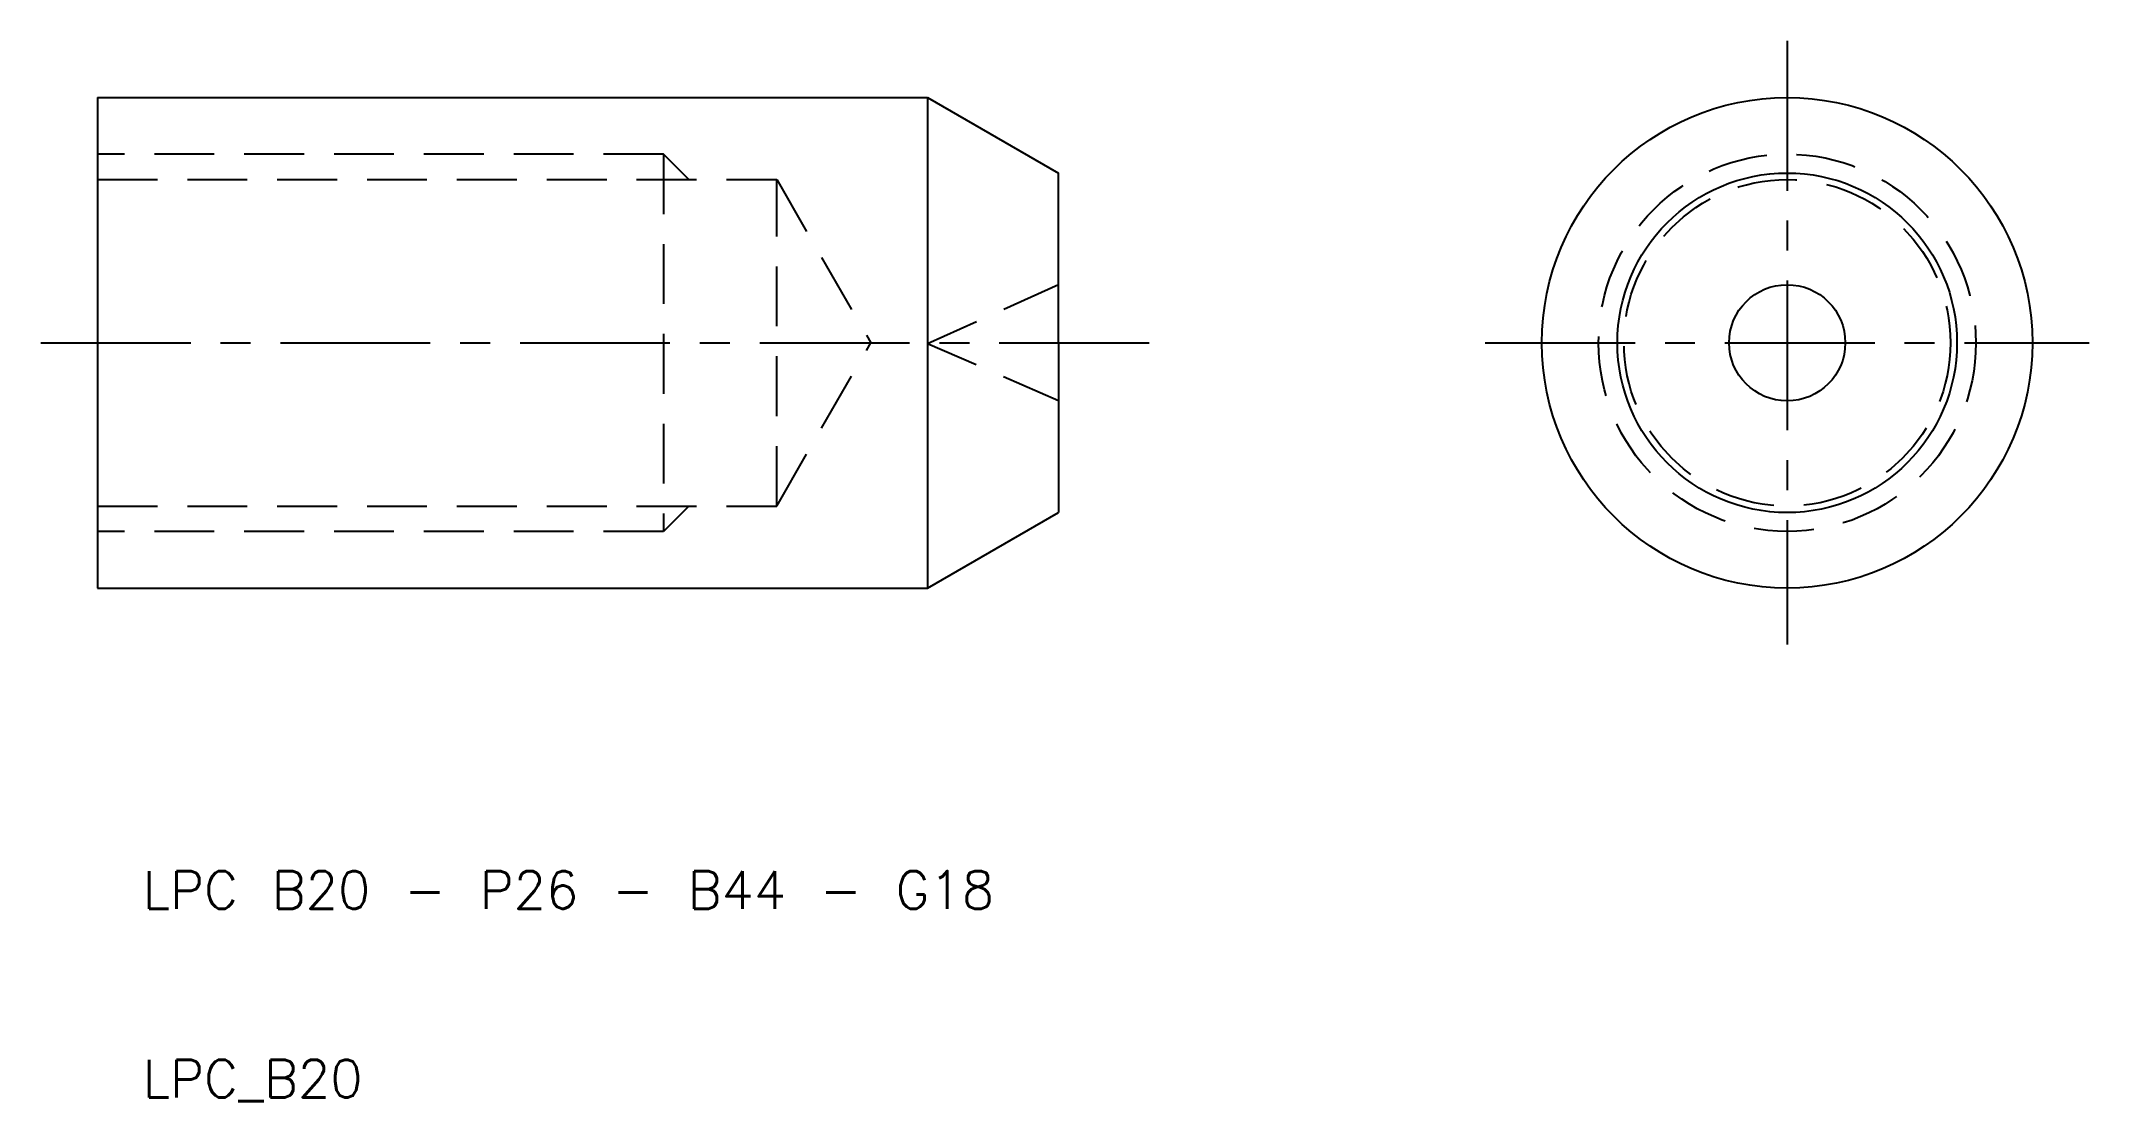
# Model space of a CAD drawing. Extents: x 32 to 141, y 10 to 66.
import ezdxf

# ---------------------------------------------------------------- set-up
doc = ezdxf.new("R2010")
doc.units = 0
doc.header["$LTSCALE"] = 0.25
doc.linetypes.add('CENTER', pattern=[50.8, 31.75, -6.35, 6.35, -6.35])
doc.linetypes.add('DASHED', pattern=[19.05, 12.7, -6.35])
doc.layers.get('0').update_dxf_attribs({"linetype": 'CONTINUOUS'})
doc.layers.add('CENTER', color=1, linetype='CENTER')
doc.styles.get("Standard").update_dxf_attribs({"font": 'txt.shx'})

msp = doc.modelspace()

# ---------------------------------------------------------------- linework, layer by layer
for p, q in [((35.44, 63), (79.44, 63)), ((35.44, 63), (35.44, 37)), ((79.44, 63), (79.44, 37)), ((79.44, 63), (86.37, 59)), ((86.37, 50), (86.37, 59)), ((86.37, 50), (86.37, 41)), ((79.44, 37), (86.37, 41)), ((35.44, 37), (79.44, 37))]:
    msp.add_line(p, q)
at = {"color": 3, "linetype": 'DASHED'}
for p, q in [((65.44, 60), (35.44, 60)), ((65.44, 60), (65.44, 40)), ((66.79, 58.65), (65.44, 60)), ((35.44, 58.65), (71.44, 58.65)), ((71.44, 58.65), (76.43, 50)), ((71.44, 41.35), (71.44, 58.65)), ((86.37, 53.08), (79.44, 49.95)), ((71.44, 41.35), (76.43, 50)), ((86.37, 46.92), (79.44, 49.95)), ((35.44, 41.35), (71.44, 41.35)), ((66.79, 41.35), (65.44, 40)), ((65.44, 40), (35.44, 40))]:
    msp.add_line(p, q, dxfattribs=at)
for radius in [13, 9, 3.08]:
    msp.add_circle((125, 50), radius)
for radius in [10, 8.65]:
    msp.add_circle((125, 50), radius, dxfattribs=at)
at = {"layer": 'CENTER', "color": 1, "linetype": 'CENTER'}
for p, q in [((125, 66), (125, 34)), ((32.44, 50), (91.25, 50)), ((109, 50), (141, 50))]:
    msp.add_line(p, q, dxfattribs=at)

# ---------------------------------------------------------------- texts
for s, p in [('LPC B20 - P26 - B44 - G18', (37.83, 20)), ('LPC_B20', (37.83, 10))]:
    msp.add_text(s, height=2).set_placement(p)

doc.saveas('drawing.dxf')
